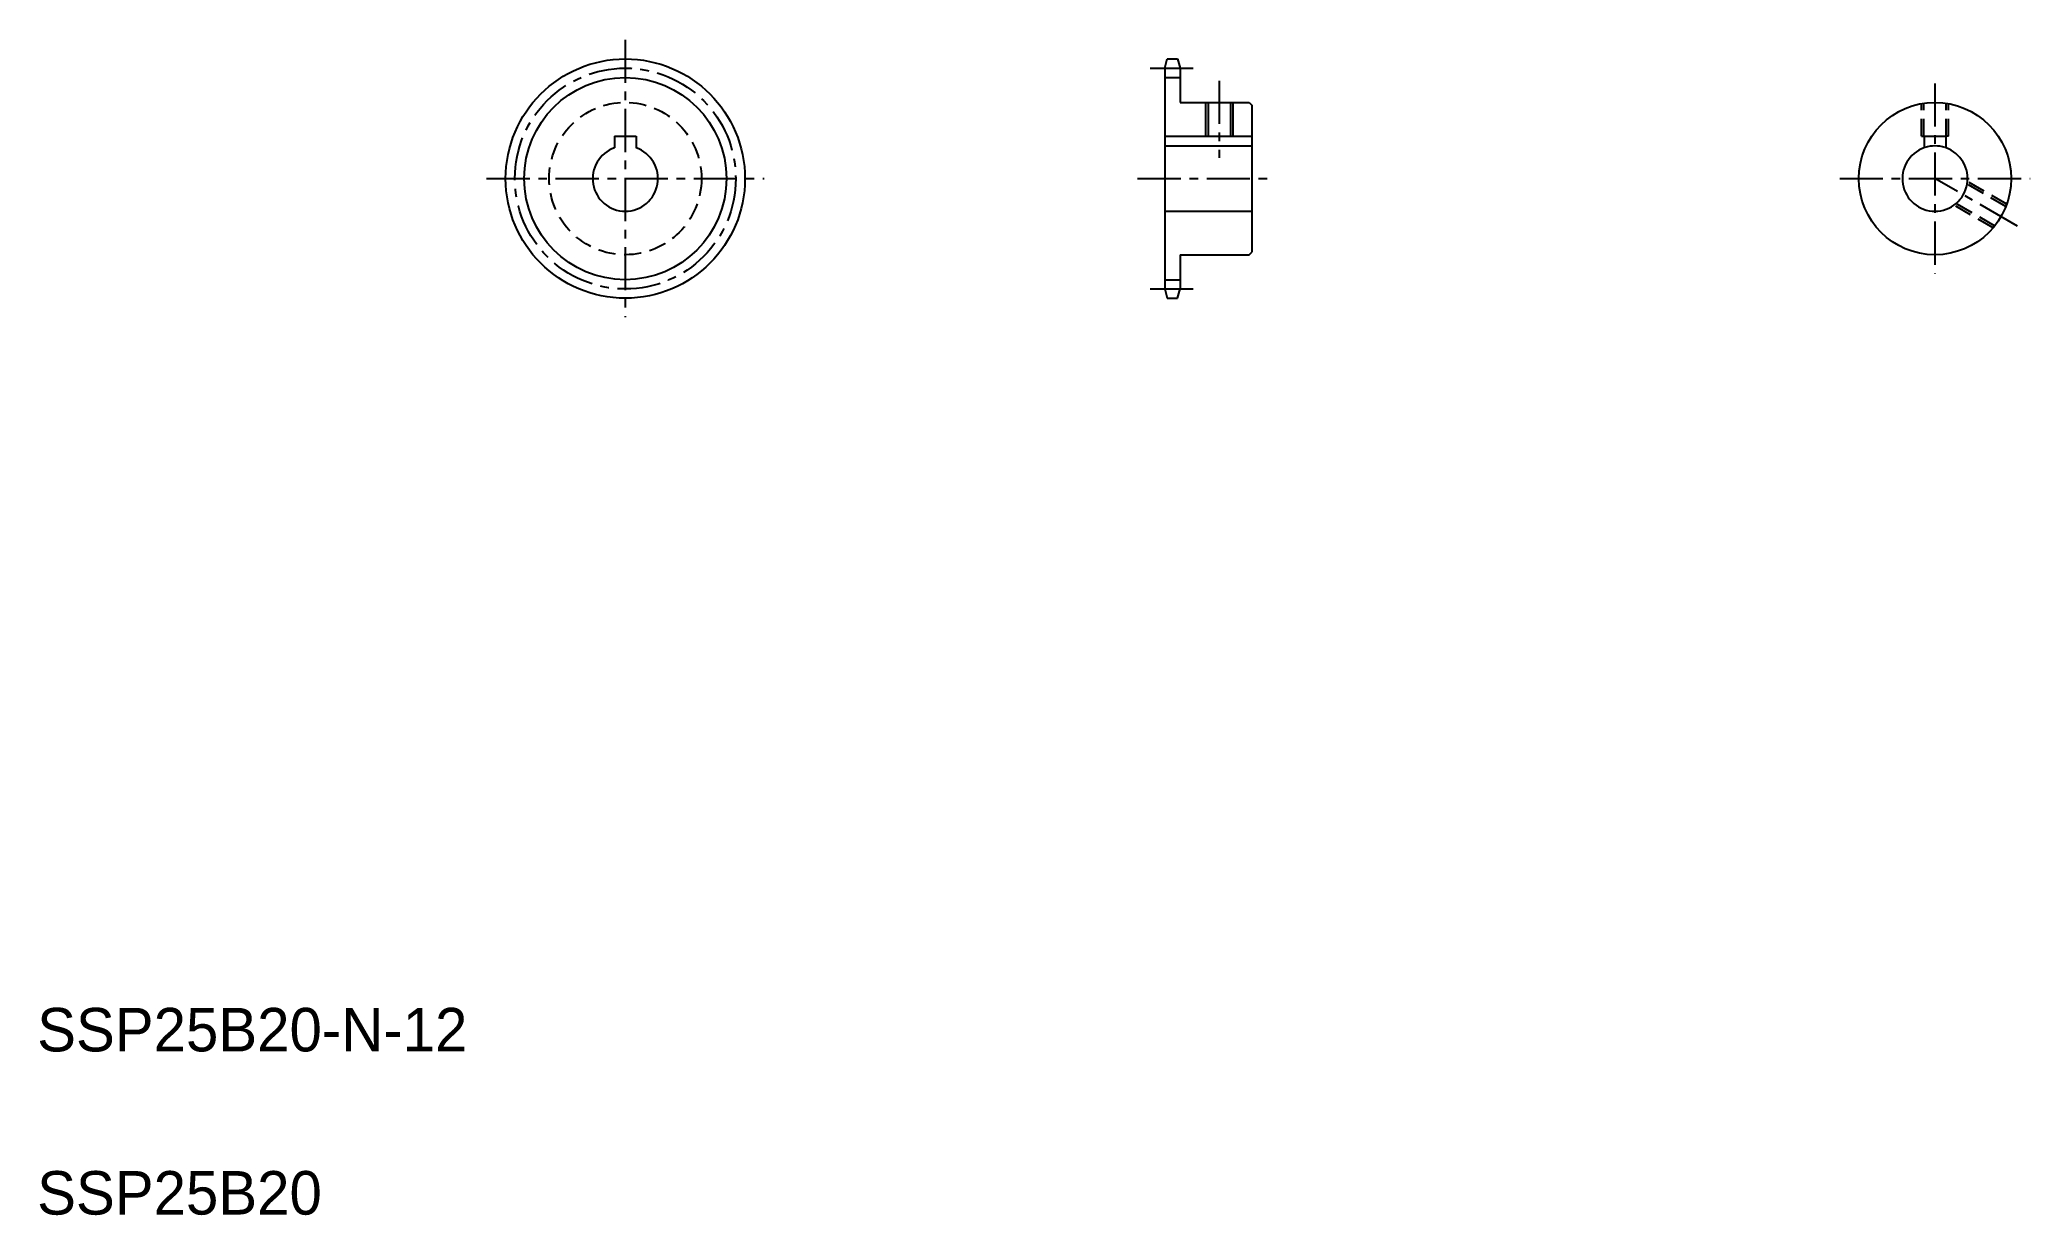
# Model space of a CAD drawing. Extents: x 20 to 386, y 20 to 236.
import ezdxf

# ---------------------------------------------------------------- set-up
doc = ezdxf.new("R2010")
doc.units = 0
doc.header["$LTSCALE"] = 0.25
doc.linetypes.add('CENTER', pattern=[50.8, 31.75, -6.35, 6.35, -6.35])
doc.linetypes.add('DASHED', pattern=[19.05, 12.7, -6.35])
doc.layers.get('0').update_dxf_attribs({"linetype": 'CONTINUOUS'})
doc.layers.add('CENTER', color=1, linetype='CENTER')

msp = doc.modelspace()

# ---------------------------------------------------------------- linework, layer by layer
at = {"color": 7, "linetype": 'CONTINUOUS'}
for p, q in [((227.3, 230.78), (227.76, 232.48)), ((227.3, 230.78), (227.3, 190.19)), ((227.3, 230.78), (227.3, 230.78)), ((227.76, 232.48), (229.64, 232.48)), ((229.64, 232.48), (230.1, 230.78)), ((230.1, 230.78), (230.1, 224.48)), ((227.3, 229.07), (230.1, 229.07)), ((230.1, 224.48), (242.8, 224.48)), ((235.25, 224.48), (235.25, 218.28)), ((239.35, 224.48), (239.35, 218.28)), ((242.8, 224.48), (243.3, 223.98)), ((243.3, 223.98), (243.3, 196.98)), ((126.12, 218.28), (126.12, 216.14)), ((126.12, 218.28), (130.12, 218.28)), ((130.12, 218.28), (130.12, 216.14)), ((227.3, 218.28), (243.3, 218.28)), ((227.3, 216.48), (243.3, 216.48)), ((227.3, 204.48), (243.3, 204.48)), ((230.1, 196.48), (230.1, 190.19)), ((230.1, 196.48), (242.8, 196.48)), ((230.1, 194.91), (230.1, 194.91)), ((242.8, 196.48), (243.3, 196.98)), ((227.3, 191.89), (230.1, 191.89)), ((230.1, 193.34), (230.1, 193.34)), ((227.3, 190.19), (227.76, 188.48)), ((227.76, 188.48), (229.64, 188.48)), ((229.64, 188.48), (230.1, 190.19))]:
    msp.add_line(p, q, dxfattribs=at)
at = {"color": 3, "linetype": 'CONTINUOUS'}
for p, q in [((234.8, 224.48), (234.8, 218.28)), ((239.8, 224.48), (239.8, 218.28))]:
    msp.add_line(p, q, dxfattribs=at)
at = {"color": 3, "linetype": 'DASHED'}
for p, q in [((366.38, 218.28), (366.38, 224.26)), ((366.83, 218.28), (366.83, 224.33)), ((370.93, 218.28), (370.93, 224.33)), ((371.38, 218.28), (371.38, 224.26)), ((366.38, 218.28), (366.88, 218.28)), ((371.38, 218.28), (370.88, 218.28)), ((381.9, 205.33), (374.79, 209.44)), ((382.06, 205.76), (374.86, 209.92)), ((379.56, 201.43), (372.36, 205.59)), ((379.85, 201.78), (372.74, 205.89))]:
    msp.add_line(p, q, dxfattribs=at)
for p, q in [((366.88, 218.28), (366.88, 216.14)), ((366.88, 218.28), (370.88, 218.28)), ((370.88, 218.28), (370.88, 216.14))]:
    msp.add_line(p, q)
at = {"color": 7, "linetype": 'CONTINUOUS'}
for centre, radius in [((128.12, 210.48), 22), ((368.88, 210.48), 14)]:
    msp.add_circle(centre, radius, dxfattribs=at)
at = {"color": 3, "linetype": 'CONTINUOUS'}
msp.add_circle((128.12, 210.48), 18.59, dxfattribs=at)
at = {"color": 3, "linetype": 'DASHED'}
msp.add_circle((128.12, 210.48), 14, dxfattribs=at)
at = {"color": 7, "linetype": 'CONTINUOUS'}
for centre in [(128.12, 210.48), (368.88, 210.48)]:
    msp.add_arc(centre, 6, 109.4712, 70.5288, dxfattribs=at)
at = {"color": 3}
msp.add_arc((368.88, 210.48), 6, 72.5424, 107.4576, dxfattribs=at)
at = {"layer": 'CENTER', "color": 1, "linetype": 'CENTER'}
for p, q in [((128.12, 236), (128.12, 184.97)), ((224.62, 230.78), (232.52, 230.78)), ((237.3, 228.48), (237.3, 214.28)), ((368.88, 227.98), (368.88, 192.98)), ((102.61, 210.48), (153.64, 210.48)), ((222.3, 210.48), (247.3, 210.48)), ((351.38, 210.48), (386.38, 210.48)), ((384.04, 201.73), (368.88, 210.48)), ((224.62, 190.19), (232.52, 190.19))]:
    msp.add_line(p, q, dxfattribs=at)
msp.add_circle((128.12, 210.48), 20.3, dxfattribs=at)

# ---------------------------------------------------------------- texts
for s, p in [('SSP25B20-N-12', (20, 50)), ('SSP25B20', (20, 20))]:
    msp.add_text(s, height=8).set_placement(p)

doc.saveas('drawing.dxf')
